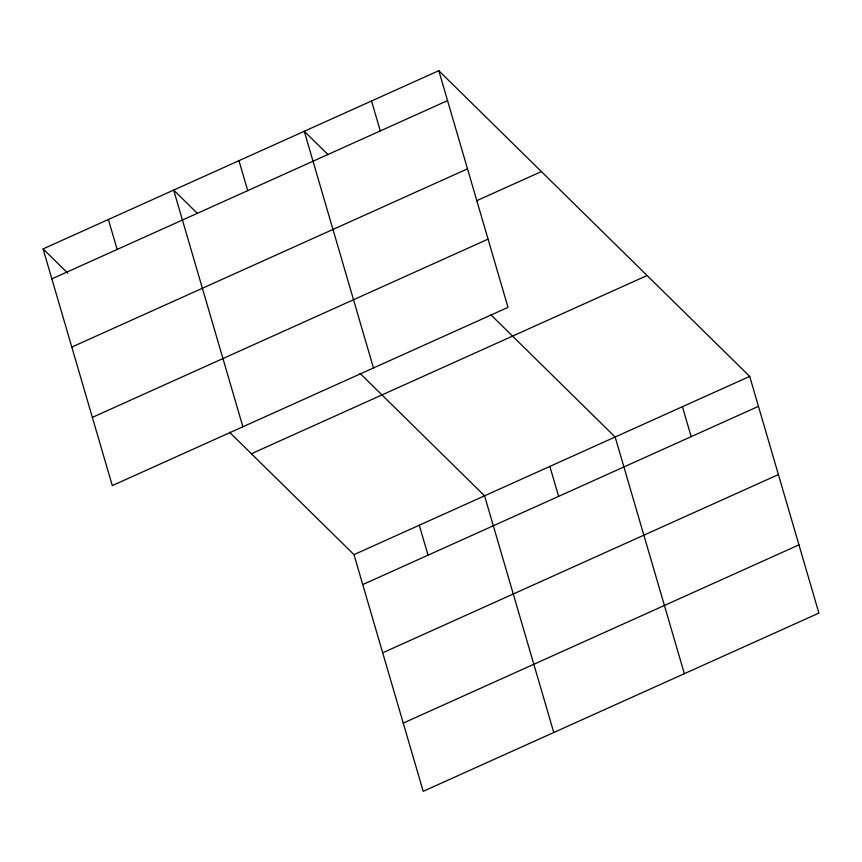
<?xml version="1.0" encoding="UTF-8"?>
<svg xmlns="http://www.w3.org/2000/svg" width="862" height="862" viewBox="0 0 862 862"><rect width="100%" height="100%" fill="white"/><g stroke="black" fill="none" stroke-linecap="round" stroke-linejoin="round"><path stroke-width="1.29" d="M438.801 70.684L508.009 307.368L112.308 485.597L43.1 248.902L438.801 70.684L749.692 376.403L818.9 613.097L423.199 791.316L353.991 554.632L229.497 432.207M51.86 278.857L447.561 100.628M71.805 347.084L467.506 168.855M476.567 200.771L541.39 171.57M92.363 417.37L488.064 239.14M251.392 453.746L647.093 275.517M353.991 554.632L749.692 376.403M362.74 584.587L758.441 406.358M382.696 652.803L778.397 474.585M403.244 723.099L798.955 544.87M328.013 154.632L304.264 131.272L373.472 367.966M490.65 314.576L615.145 437.002L684.363 673.696M197.43 213.442L173.682 190.093L242.89 426.776M360.068 373.386L484.563 495.822L553.781 732.506M43.1 248.902L67.796 273.2M682.413 406.702L691.173 436.657M549.859 466.407L558.619 496.361M371.533 100.973L380.293 130.927M419.277 525.227L428.037 555.182M238.968 160.688L247.728 190.642M108.386 219.498L117.146 249.452"/></g></svg>
